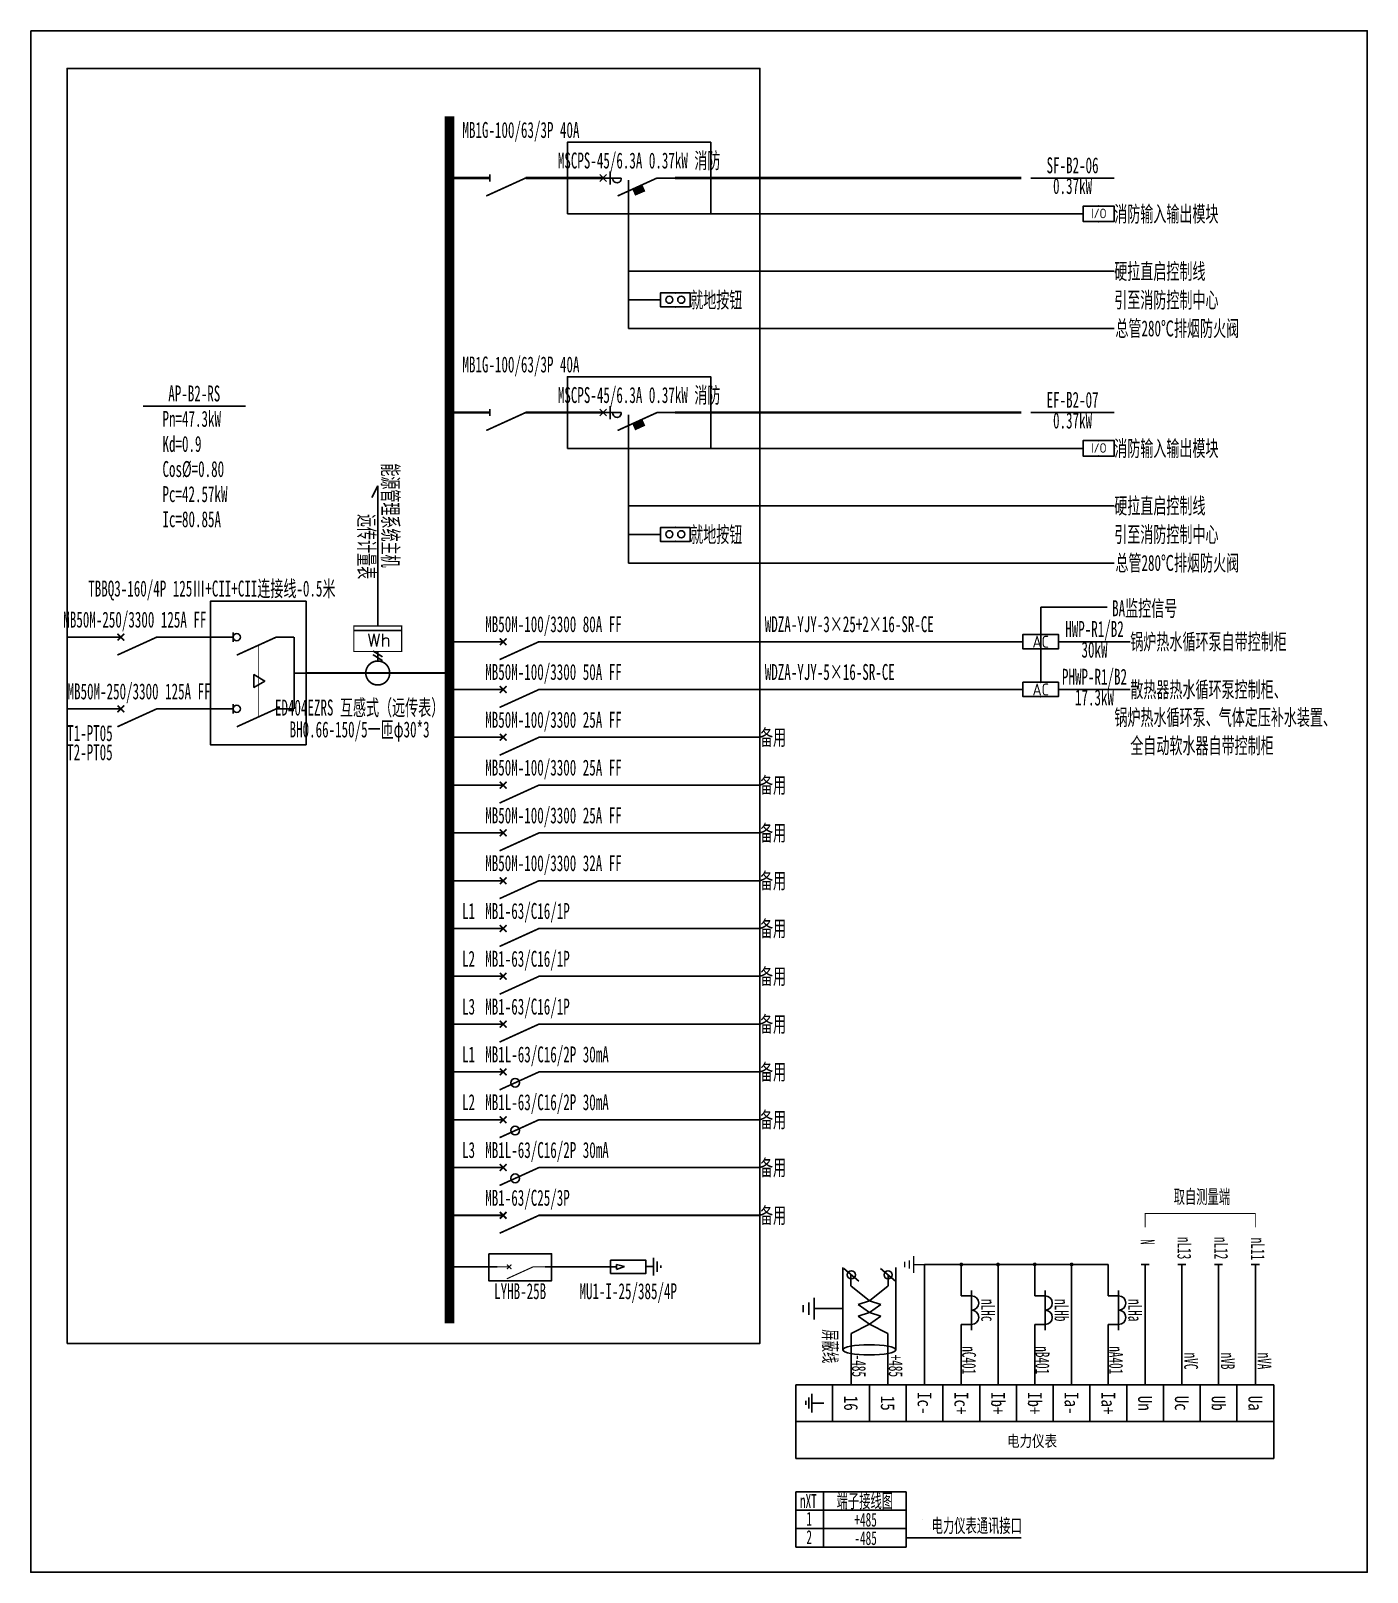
# Model space of a CAD drawing. Extents: x 1580416 to 1585450, y 402164 to 407968.
import ezdxf
from ezdxf.enums import TextEntityAlignment as Align

# ---------------------------------------------------------------- set-up
doc = ezdxf.new("R2010")
doc.units = 0
doc.header["$MEASUREMENT"] = 0
for name, color, linetype in [('ELEMENT', 3, 'Continuous'), ('WIRE-照明', 4, 'Continuous'), ('WIRE-系统', 4, 'Continuous'), ('注释', 1, 'Continuous'), ('系统图', 1, 'Continuous')]:
    doc.layers.add(name, color=color, linetype=linetype)
doc.layers.add('LY-二次控制图', color=7, linetype='Continuous', lineweight=18)
doc.styles.add('-宋体', font='', dxfattribs={"width": 0.65})
doc.styles.add('_SIMPLEX', font='simplex_.ttf', dxfattribs={"width": 0.6})
doc.styles.add('_TEL_ATTDEF', font='GBENOR', dxfattribs={"width": 0.8, "height": 3, "bigfont": 'GBCBIG'})
doc.styles.add('_TEL_DIM', font='', dxfattribs={"width": 0.8, "height": 3.5})
doc.styles.add('宋体', font='', dxfattribs={"width": 0.8, "height": 3.5})
doc.styles.get('-宋体').set_extended_font_data('NSimSun')
doc.styles.get('_TEL_DIM').set_extended_font_data('SimSun')
doc.styles.get('宋体').set_extended_font_data('SimSun')

# ---------------------------------------------------------------- blocks, each defined once
blk = doc.blocks.new('互感器')
at = {"layer": 'LY-二次控制图', "color": 4, "lineweight": -3}
for p, q in [((0, 0), (86.4, 0)), ((12, 0), (12, -22.4)), ((74.4, 0), (74.4, -22.4))]:
    blk.add_line(p, q, dxfattribs=at)
for centre in [(27.6, 0), (58.8, 0)]:
    blk.add_arc(centre, 15.6, 0, 180, dxfattribs=at)
blk = doc.blocks.new('屏蔽线')
at = {"layer": 'LY-二次控制图', "color": 1, "lineweight": -3, "ltscale": 10000}
for p, q in [((-225.7, 16.8), (-253, -15.6)), ((-225.7, -63.2), (-253, -95.6))]:
    blk.add_line(p, q, dxfattribs=at)
at = {"layer": 'LY-二次控制图', "color": 1, "lineweight": -3}
for p, q in [((-215.3, 0.8), (-239.3, 0.6)), ((-182.7, -40), (-215.3, 0.8)), ((-112, 0), (-131.9, -40)), ((0, 0), (-112, 0)), ((-175, -15.3), (-182.7, -40)), ((-157.3, -40), (-175, -15.3)), ((-149.6, -15.3), (-157.3, -40)), ((-131.9, -40), (-149.6, -15.3)), ((-182.7, -40), (-215.3, -80.8)), ((-175, -64.7), (-182.7, -40)), ((-157.3, -40), (-175, -64.7)), ((-149.6, -64.7), (-157.3, -40)), ((-131.9, -40), (-149.6, -64.7)), ((-112, -80), (-131.9, -40)), ((-215.3, -80.8), (-239.3, -80.6)), ((-165.8, -160), (-165.8, -97.8)), ((0, -80), (-112, -80)), ((0, -80), (-112, -80)), ((0, -80), (-112, -80)), ((-189.4, -160), (-142.2, -160)), ((-178.9, -171.9), (-152.6, -171.9)), ((-173.3, -184), (-158.2, -184))]:
    blk.add_line(p, q, dxfattribs=at)
for points in [[(-255.4, 17.4), (-76.1, 17.4)], [(-76.1, -97.8), (-255.4, -97.8)]]:
    blk.add_lwpolyline(points, dxfattribs=at)
at = {"layer": 'LY-二次控制图', "color": 1, "lineweight": -3, "ltscale": 10000}
for centre in [(-239.3, 0.6), (-239.3, -79.4)]:
    blk.add_circle(centre, 8.8, dxfattribs=at)
at = {"layer": 'LY-二次控制图', "color": 1, "lineweight": -3, "extrusion": (0, 0, -1)}
blk.add_ellipse((-76.1, -40.2), major_axis=(0, -57.6), ratio=0.193654, dxfattribs=at)
blk = doc.blocks.new('接地')
at = {"layer": 'LY-二次控制图', "color": 1}
for p, q in [((0, -24), (0, 0)), ((-18, -24), (18, -24)), ((-8.7, -33.6), (9, -33.6)), ((-5.9, -43.3), (6, -43.3))]:
    blk.add_line(p, q, dxfattribs=at)
blk = doc.blocks.new('A$C15B56DA1')
for p, q in [((-1005, 140.7), (-1005, 99.7)), ((-1018.5, 125.4), (-1018.5, 116.7)), ((-1011.7, 132.3), (-1011.7, 108.5)), ((-1005, 120.4), (-979.4, 120.4))]:
    blk.add_line(p, q)
at = {"color": 4, "linetype": 'Continuous', "lineweight": -3}
blk.add_line((-800, 160), (-855.9, 160), dxfattribs=at)
for points in [[(0, 160), (0, 80), (-1040, 80), (-1040, 160)], [(-960, 160), (-960, 80), (-960, 80), (-960, 160)], [(-880, 160), (-880, 80), (-880, 80), (-880, 160)], [(-800, 160), (-800, 80), (-800, 80), (-800, 160)], [(-720, 160), (-720, 80), (-720, 80), (-720, 160)], [(-640, 160), (-640, 80), (-640, 80), (-640, 160)], [(-560, 160), (-560, 80), (-560, 80), (-560, 160)], [(-480, 160), (-480, 80), (-480, 80), (-480, 160)], [(-400, 160), (-400, 80), (-400, 80), (-400, 160)], [(-320, 160), (-320, 80), (-320, 80), (-320, 160)], [(-240, 160), (-240, 80), (-240, 80), (-240, 160)], [(-160, 160), (-160, 80), (-160, 80), (-160, 160)], [(-80, 160), (-80, 80), (-80, 80), (-80, 160)], [(0, 80), (0, 0), (-1040, 0), (-1040, 80)]]:
    blk.add_lwpolyline(points, close=True, dxfattribs=at)
at = {"layer": 'LY-二次控制图', "color": 7, "lineweight": -3}
for p, q in [((-760, 421.9), (-760, 160)), ((-360, 421.9), (-760, 421.9)), ((-680, 421.9), (-680, 353.6)), ((-600, 421.9), (-600, 160)), ((-520, 421.9), (-520, 353.6)), ((-440, 421.9), (-440, 160)), ((-360, 421.9), (-360, 353.6)), ((-271.2, 421.9), (-288.8, 421.9)), ((-280, 421.9), (-280, 160)), ((-191.2, 421.9), (-208.8, 421.9)), ((-200, 421.9), (-200, 160)), ((-111.2, 421.9), (-128.8, 421.9)), ((-120, 421.9), (-120, 160)), ((-31.2, 421.9), (-48.8, 421.9)), ((-40, 421.9), (-40, 160)), ((-680, 291.2), (-680, 160)), ((-520, 291.2), (-520, 160)), ((-360, 291.2), (-360, 160)), ((-1040, -72.8), (-1040, -192.8))]:
    blk.add_line(p, q, dxfattribs=at)
at = {"layer": 'LY-二次控制图', "lineweight": -3}
for p, q in [((-1040, -72.8), (-800, -72.8)), ((-1040, -72.8), (-920, -72.8)), ((-980, -72.8), (-980, -192.8)), ((-800, -72.8), (-800, -192.8)), ((-1040, -112.8), (-800, -112.8)), ((-1040, -152.8), (-800, -152.8)), ((-1040, -192.8), (-800, -192.8)), ((-800, -172.8), (-550, -172.8))]:
    blk.add_line(p, q, dxfattribs=at)
at = {"layer": 'LY-二次控制图', "color": 0, "lineweight": -3, "const_width": 2}
blk.add_lwpolyline([(-40, 503), (-40, 533), (-280, 533), (-280, 503)], dxfattribs=at)
at = {"layer": 'LY-二次控制图', "color": 7, "lineweight": -3, "const_width": 4.19}
for points in [[(-680, 424, 1), (-680, 419.8, 1)], [(-600, 424, 1), (-600, 419.8, 1)], [(-520, 424, 1), (-520, 419.8, 1)], [(-440, 424, 1), (-440, 419.8, 1)]]:
    blk.add_lwpolyline(points, format="xyb", close=True, dxfattribs=at)
at = {"layer": 'LY-二次控制图', "lineweight": -3, "const_width": 0.03}
blk.add_lwpolyline([(-800, -132.8), (-764.6, -132.8), (-746.9, -152.8), (-746.9, -172.8)], dxfattribs=at)
at = {"layer": 'LY-二次控制图', "color": 7, "lineweight": -3, "rotation": 270}
for name, p in [('接地', (-760, 421.9)), ('屏蔽线', (-840, 160)), ('互感器', (-657.6, 365.6)), ('互感器', (-497.6, 365.6)), ('互感器', (-337.6, 365.6))]:
    blk.add_blockref(name, p, dxfattribs=at)
at = {"color": 4, "linetype": 'ByBlock', "lineweight": -3, "style": '-宋体', "width": 0.8}
for s, p in [('16', (-920, 120)), ('15', (-840, 120)), ('Ic-', (-760, 120)), ('Ic+', (-680, 120)), ('Ib+', (-600, 120)), ('Ib+', (-520, 120)), ('Ia-', (-440, 120)), ('Ia+', (-360, 120)), ('Un', (-280, 120)), ('Uc', (-200, 120)), ('Ub', (-120, 120)), ('Ua', (-40, 120))]:
    blk.add_text(s, height=30, rotation=270, dxfattribs=at).set_placement(p, align=Align.MIDDLE_CENTER)
blk.add_text('电力仪表', height=25, dxfattribs=at).set_placement((-526, 25.3), align=Align.CENTER)
at = {"layer": 'LY-二次控制图', "color": 7, "lineweight": -3, "style": '宋体', "width": 0.6}
blk.add_text('取自测量端', height=30, dxfattribs=at).set_placement((-217.8, 569.4), align=Align.MIDDLE_LEFT)
at = {"layer": 'LY-二次控制图', "color": 6, "lineweight": -3, "style": '宋体', "width": 0.6}
for s, p in [('N', (-289.4, 476.9)), ('nL13', (-209.4, 482.1)), ('nL12', (-129.4, 482.1)), ('nL11', (-49.4, 480.3)), ('nVC', (-194.9, 230.3)), ('nVB', (-114.9, 230.3)), ('nVA', (-34.9, 230.3))]:
    blk.add_text(s, height=30, rotation=270, dxfattribs=at).set_placement(p)
at = {"layer": 'LY-二次控制图', "color": 7, "lineweight": -3, "style": '宋体', "width": 0.6}
for s, p in [('nLHc', (-636.6, 322.4)), ('nLHb', (-476.6, 322.4)), ('nLHa', (-316.6, 322.4))]:
    blk.add_text(s, height=30, rotation=270, dxfattribs=at).set_placement(p, align=Align.CENTER)
blk.add_text('屏蔽线', height=30, rotation=270, dxfattribs=at).set_placement((-965.3, 243.9), align=Align.MIDDLE_CENTER)
at = {"layer": 'LY-二次控制图', "color": 6, "lineweight": -3, "style": '宋体', "width": 0.6}
for s, p in [('nC401', (-663, 213.5)), ('nB401', (-503, 213.5)), ('nA401', (-343, 213.5)), ('-485', (-902.6, 201.4)), ('+485', (-822.6, 201.4))]:
    blk.add_text(s, height=30, rotation=270, dxfattribs=at).set_placement(p, align=Align.MIDDLE_CENTER)
at = {"layer": 'LY-二次控制图', "color": 7, "lineweight": -3, "style": '宋体', "width": 0.6}
blk.add_text('nXT', height=30, dxfattribs=at).set_placement((-1012.9, -92.7), align=Align.MIDDLE_CENTER)
at = {"layer": 'LY-二次控制图', "color": 0, "lineweight": -3, "style": '宋体', "width": 0.6}
blk.add_text('端子接线图', height=30, dxfattribs=at).set_placement((-890, -107.5), align=Align.CENTER)
for s, p in [('1', (-1011.1, -131.3)), ('+485', (-888.3, -133.4)), ('2', (-1011.1, -171.3)), ('-485', (-888.3, -173.4))]:
    blk.add_text(s, height=30, dxfattribs=at).set_placement(p, align=Align.MIDDLE_CENTER)
blk.add_text('电力仪表通讯接口', height=30, dxfattribs=at).set_placement((-744.5, -161.4))
blk = doc.blocks.new('$equip_U$00000079(zhangr-4109)')
for p, q in [((0.625, 0.292), (-0.625, 0.292)), ((-0.625, 0.292), (-0.625, -0.292)), ((0.625, -0.292), (0.625, 0.292)), ((-0.625, -0.292), (0.625, -0.292))]:
    blk.add_line(p, q)
at = {"const_width": 0.04}
blk.add_lwpolyline([(-0.625, 0.292), (-0.625, -0.292), (0.625, -0.292), (0.625, 0.292), (-0.625, 0.292), (-0.625, -0.292)], dxfattribs=at)
for centre in [(-0.25, 0.008), (0.25, 0.008)]:
    blk.add_circle(centre, 0.15)
for p in [(-0.625, 0), (0, 0.292), (0.625, 0), (0, -0.292)]:
    blk.add_point(p)
at = {"color": 7, "style": '_TEL_DIM', "flags": 1}
for tag in ['A', 'REMARK']:
    blk.add_attdef(tag, text='', height=0.00002, dxfattribs=at).set_placement((0, 0), align=Align.MIDDLE_CENTER)
blk = doc.blocks.new('$equip$00002773')
for p, q in [((0.65, 0.65), (-0.65, 0.65)), ((-0.65, 0.65), (-0.65, 0)), ((0.65, 0), (0.65, 0.65)), ((-0.65, 0), (0.65, 0))]:
    blk.add_line(p, q)
at = {"const_width": 0.04}
blk.add_lwpolyline([(-0.65, 0.65), (-0.65, 0), (0.65, 0), (0.65, 0.65), (-0.65, 0.65), (-0.65, 0)], dxfattribs=at)
for p in [(0, 0.65), (-0.65, 0.325), (0, 0), (0.65, 0.325)]:
    blk.add_point(p)
at = {"color": 7}
blk.add_attdef('$TEXT$', text='', height=0.4, dxfattribs=at).set_placement((0.006, 0.343), align=Align.MIDDLE_CENTER)
at = {"color": 7, "flags": 1}
for tag, p in [('A', (0, 0)), ('B', (0.905, 0.246))]:
    blk.add_attdef(tag, text='', height=0.4, dxfattribs=at).set_placement(p, align=Align.MIDDLE_CENTER)
blk = doc.blocks.new('$element$00000578')
at = {"const_width": 0.0233}
for points in [[(0, 0), (0, -0.25)], [(0, -1), (0, -0.75), (-0.25, -0.2)], [(-0.05, -0.25), (0.05, -0.25)]]:
    blk.add_lwpolyline(points, dxfattribs=at)
at = {"flags": 9}
blk.add_attdef('S', (0, 0), '', height=0.00000667, dxfattribs=at)
blk = doc.blocks.new('$element$00000496')
at = {"const_width": 0.0233}
for points in [[(0, 0), (0, -0.25)], [(-0.25, -0.2), (0, -0.75), (0, -1)]]:
    blk.add_lwpolyline(points, dxfattribs=at)
blk.add_arc((-0.008, -0.192), 0.0589, 81.8699, 278.1301)
at = {"flags": 9}
blk.add_attdef('S', (0, 0), '', height=0.00000667, dxfattribs=at)
blk = doc.blocks.new('$equip_U$00000086(maj01888)')
at = {"color": 2, "lineweight": 25}
for p, q in [((-0.141, -0.141), (0.141, 0.141)), ((0.141, -0.141), (-0.141, 0.141)), ((0.286, 0.273), (0.286, -0.273))]:
    blk.add_line(p, q, dxfattribs=at)
at = {"color": 2}
for p, q in [((1.235, -0.473), (1.625, -0.299)), ((1.243, -0.49), (1.633, -0.317)), ((1.251, -0.508), (1.64, -0.335)), ((1.259, -0.526), (1.648, -0.353)), ((1.267, -0.544), (1.656, -0.37)), ((1.275, -0.562), (1.664, -0.388)), ((1.283, -0.579), (1.672, -0.406)), ((1.291, -0.597), (1.68, -0.424)), ((1.298, -0.615), (1.688, -0.442)), ((1.306, -0.633), (1.696, -0.459)), ((1.314, -0.651), (1.704, -0.477)), ((1.322, -0.668), (1.712, -0.495)), ((1.33, -0.686), (1.72, -0.513)), ((1.338, -0.704), (1.728, -0.531))]:
    blk.add_line(p, q, dxfattribs=at)
at = {"const_width": 0.04}
blk.add_lwpolyline([(1.23, -0.462), (1.62, -0.288), (1.732, -0.541), (1.343, -0.715)], close=True, dxfattribs=at)
at = {"xscale": 3, "yscale": 3, "zscale": 3, "rotation": 90}
blk.add_blockref('$element$00000496', (0, 0), dxfattribs=at)
at = {"color": 7, "style": '_TEL_DIM', "flags": 1}
for tag in ['A', 'REMARK']:
    blk.add_attdef(tag, text='', height=0.00002, dxfattribs=at).set_placement((0, 0), align=Align.MIDDLE_CENTER)
blk = doc.blocks.new('$element$00000189')
at = {"const_width": 0.0233}
for points in [[(0, 0), (0, -1)], [(0.256, -0.433), (0.172, -0.567)], [(0.308, -0.433), (0.225, -0.567)], [(0.167, -0.5), (0.3, -0.5)]]:
    blk.add_lwpolyline(points, dxfattribs=at)
blk.add_lwpolyline([(0, -0.333, 1), (0, -0.667, 1), (0, -0.333)], format="xyb", close=True, dxfattribs=at)
at = {"flags": 9}
blk.add_attdef('S', (0, 0), '', height=0.00000667, dxfattribs=at)
blk = doc.blocks.new('$element$00000492')
blk.add_line((0.173, 0), (0.173, -1))
at = {"const_width": 0.0233}
blk.add_lwpolyline([(-0.267, 0), (0.267, 0), (0.267, -1), (-0.267, -1), (-0.267, 0)], dxfattribs=at)
at = {"style": '_SIMPLEX'}
blk.add_text('Wh', height=0.2667, rotation=270, dxfattribs=at).set_placement((-0.161, -0.281))
at = {"flags": 9}
blk.add_attdef('S', (0, 0), '', height=0.00000667, dxfattribs=at)
blk.add_attdef('S', (0, 0), '', height=0.00000667, dxfattribs=at)
blk.add_attdef('S', (0, 0), '', height=0.00000667, dxfattribs=at)
blk = doc.blocks.new('$element$00000497')
at = {"const_width": 0.0233}
for points in [[(0, 0), (0, -0.25)], [(0, -1), (0, -0.75), (-0.25, -0.2)], [(-0.047, -0.297), (0.047, -0.203)], [(-0.047, -0.203), (0.047, -0.297)]]:
    blk.add_lwpolyline(points, dxfattribs=at)
at = {"flags": 9}
blk.add_attdef('S', (0, 0), '', height=0.00000667, dxfattribs=at)
blk = doc.blocks.new('$equip$00002708')
for p, q in [((-0.75, 0.6), (-0.75, 0)), ((0.75, 0.6), (-0.75, 0.6)), ((-0.75, 0), (0.75, 0)), ((0.75, 0), (0.75, 0.6))]:
    blk.add_line(p, q)
at = {"const_width": 0.04}
blk.add_lwpolyline([(-0.75, 0.6), (-0.75, 0), (0.75, 0), (0.75, 0.6), (-0.75, 0.6), (-0.75, 0)], dxfattribs=at)
for p in [(-0.75, 0.3), (0, 0.6), (0, 0), (0.75, 0.3)]:
    blk.add_point(p)
at = {"color": 7}
blk.add_attdef('$TEXT$', text='', height=0.5, dxfattribs=at).set_placement((0, 0.3), align=Align.MIDDLE_CENTER)
at = {"color": 7, "style": '_TEL_DIM', "flags": 1}
for tag in ['A', 'REMARK']:
    blk.add_attdef(tag, text='', height=0.00002, dxfattribs=at).set_placement((0, 0), align=Align.MIDDLE_CENTER)
blk = doc.blocks.new('$element$00000525')
at = {"const_width": 0.0233}
for points in [[(0, 0), (0, -0.25)], [(-0.25, -0.2), (0, -0.75), (0, -1)], [(-0.047, -0.203), (0.047, -0.297)], [(0.047, -0.203), (-0.047, -0.297)]]:
    blk.add_lwpolyline(points, dxfattribs=at)
blk.add_circle((-0.151, -0.417), 0.0615)
at = {"flags": 9}
blk.add_attdef('S', (0, 0), '', height=0.00000667, dxfattribs=at)
blk = doc.blocks.new('$element$00000523')
at = {"const_width": 0.0233}
for points in [[(0, 0), (0, -0.15)], [(0, -1), (0, -0.75), (-0.25, -0.2)], [(-0.067, -0.15), (0.067, -0.15)]]:
    blk.add_lwpolyline(points, dxfattribs=at)
blk.add_circle((0, -0.2), 0.05)
at = {"flags": 9}
blk.add_attdef('S', (0, 0), '', height=0.00000667, dxfattribs=at)
blk = doc.blocks.new('$element$00000837')
blk.add_lwpolyline([(-1.5, -1.167), (-1.5, 0.167), (0.5, 0.167), (0.5, -1.167)], close=True)
at = {"layer": 'WIRE-照明', "linetype": 'Continuous', "const_width": 0.0233}
for points in [[(-1, 0), (-1, 0.167)], [(0, 0), (0, 0.167)]]:
    blk.add_lwpolyline(points, dxfattribs=at)
at = {"layer": 'WIRE-系统', "color": 3, "linetype": 'Continuous'}
for p, q in [((-0.701, -0.437), (-0.523, -0.437)), ((-0.612, -0.592), (-0.701, -0.437)), ((-0.523, -0.437), (-0.612, -0.592))]:
    blk.add_line(p, q, dxfattribs=at)
at = {"layer": 'WIRE-系统', "color": 2, "linetype": 'Continuous', "const_width": 0.01}
blk.add_lwpolyline([(-1.112, -0.505), (-0.112, -0.505)], dxfattribs=at)
at = {"layer": 'WIRE-系统', "color": 3, "linetype": 'Continuous', "const_width": 0.01}
blk.add_lwpolyline([(-0.612, -0.592), (-0.523, -0.437), (-0.701, -0.437)], close=True, dxfattribs=at)
at = {"layer": 'WIRE-系统', "linetype": 'Continuous', "const_width": 0.0233}
for points in [[(-1, -1), (0, -1)], [(-0.5, -1.167), (-0.5, -1)]]:
    blk.add_lwpolyline(points, dxfattribs=at)
at = {"layer": 'ELEMENT'}
for p in [(-1, 0), (0, 0)]:
    blk.add_blockref('$element$00000523', p, dxfattribs=at)

msp = doc.modelspace()

# ---------------------------------------------------------------- linework, layer by layer
at = {"color": 0, "linetype": 'ByBlock'}
for p, q in [((1582667.3, 407405.5), (1582667.3, 406846.6)), ((1584183.5, 407413.6), (1584497.2, 407413.6)), ((1582667.3, 407278.6), (1584380.2, 407278.6)), ((1582667.3, 407062.6), (1584497.2, 407062.6)), ((1582787.4, 406954.6), (1582667.3, 406954.6)), ((1584497.2, 406846.6), (1582667.3, 406846.6)), ((1580838.6, 406554.4), (1581224.8, 406554.4)), ((1582667.3, 406522.5), (1582667.3, 405963.5)), ((1584183.5, 406530.5), (1584497.2, 406530.5)), ((1582667.3, 406395.5), (1584380.2, 406395.5)), ((1582667.3, 406179.5), (1584497.2, 406179.5)), ((1582787.4, 406071.5), (1582667.3, 406071.5)), ((1584497.2, 405963.5), (1582667.3, 405963.5)), ((1582652.1, 403314.8), (1582622.8, 403322.7)), ((1582622.8, 403322.7), (1582622.8, 403304.5)), ((1582622.8, 403304), (1582652.1, 403314.8)), ((1582732.6, 403314.7), (1582760.7, 403314.7)), ((1582761.9, 403347.8), (1582761.9, 403280.6)), ((1582775.7, 403333.8), (1582775.7, 403294.6)), ((1582789.4, 403319.4), (1582789.4, 403309.6))]:
    msp.add_line(p, q, dxfattribs=at)
at = {"color": 0, "linetype": 'ByBlock', "ltscale": 0.2}
msp.add_line((1581722.8, 405726.8), (1581722.8, 406254.9), dxfattribs=at)
at = {"color": 0, "linetype": 'ByBlock'}
for points in [[(1580552.8, 403025.4), (1583162.8, 403025.4), (1583162.8, 407826.2), (1580552.8, 407826.2)], [(1582437.5, 407278.6), (1582977.5, 407278.6), (1582977.5, 407548.6), (1582437.5, 407548.6)], [(1582437.5, 406395.5), (1582977.5, 406395.5), (1582977.5, 406665.5), (1582437.5, 406665.5)], [(1582140.8, 403363.1), (1582377.5, 403363.1), (1582377.5, 403261.1), (1582140.8, 403261.1)], [(1582600.1, 403338.8), (1582732.8, 403338.8), (1582732.8, 403288.8), (1582600.1, 403288.8)]]:
    msp.add_lwpolyline(points, close=True, dxfattribs=at)
msp.add_lwpolyline([(1581992.8, 407646.2, 36, 36, 0), (1581992.8, 403100.5, 0, 0, 0)], format="xyseb", dxfattribs=at)
for points, const_width in [([(1581987.5, 407413.6), (1582145, 407413.6)], 9), ([(1582280, 407413.6), (1582572.5, 407413.6)], 9), ([(1582842.5, 407413.6), (1584147.5, 407413.6)], 9), ([(1581987.5, 406530.5), (1582145, 406530.5)], 9), ([(1582280, 406530.5), (1582572.5, 406530.5)], 9), ([(1582842.5, 406530.5), (1584147.5, 406530.5)], 9), ([(1580687.8, 405684.8), (1580552.8, 405684.8)], 6.3), ([(1580957.8, 405684.8), (1581092.8, 405684.8)], 6.3), ([(1581992.8, 405667.7), (1582127.8, 405667.7)], 6.3), ([(1582397.8, 405667.7), (1584152.9, 405667.7)], 6.3), ([(1581452.8, 405549.8), (1581992.8, 405549.8)], 6.3), ([(1581992.8, 405487.7), (1582127.8, 405487.7)], 6.3), ([(1582397.8, 405487.7), (1584152.9, 405487.7)], 6.3), ([(1580687.8, 405414.8), (1580552.8, 405414.8)], 6.3), ([(1580957.8, 405414.8), (1581092.8, 405414.8)], 6.3), ([(1581992.8, 405307.7), (1582127.8, 405307.7)], 6.3), ([(1582397.8, 405307.7), (1583162.9, 405307.7)], 6.3), ([(1581992.8, 405127.7), (1582127.8, 405127.7)], 6.3), ([(1582397.8, 405127.7), (1583162.8, 405127.7)], 6.3), ([(1581992.8, 404947.7), (1582127.8, 404947.7)], 6.3), ([(1582397.8, 404947.7), (1583162.8, 404947.7)], 6.3), ([(1581992.8, 404767.7), (1582127.8, 404767.7)], 6.3), ([(1582397.8, 404767.7), (1583162.9, 404767.7)], 6.3), ([(1581992.8, 404587.7), (1582127.8, 404587.7)], 6.3), ([(1582397.8, 404587.7), (1583162.8, 404587.7)], 6.3), ([(1581992.8, 404407.7), (1582127.8, 404407.7)], 6.3), ([(1582397.8, 404407.7), (1583162.8, 404407.7)], 6.3), ([(1581992.8, 404227.7), (1582127.8, 404227.7)], 6.3), ([(1582397.8, 404227.7), (1583162.8, 404227.7)], 6.3), ([(1581992.8, 404047.7), (1582127.8, 404047.7)], 6.3), ([(1582397.8, 404047.7), (1583162.8, 404047.7)], 6.3), ([(1581992.8, 403867.7), (1582127.8, 403867.7)], 6.3), ([(1582397.8, 403867.7), (1583162.8, 403867.7)], 6.3), ([(1581992.8, 403687.7), (1582127.8, 403687.7)], 6.3), ([(1582397.8, 403687.7), (1583162.8, 403687.7)], 6.3), ([(1581992.8, 403507.7), (1582127.8, 403507.7)], 6.3), ([(1582397.8, 403507.7), (1583162.8, 403507.7)], 6.3), ([(1581992.8, 403313.6), (1582172.9, 403313.6)], 6.3), ([(1582352.9, 403313.6), (1582622.8, 403313.6)], 6.3)]:
    msp.add_lwpolyline(points, dxfattribs=dict(at, const_width=const_width))
at = {"color": 0, "linetype": 'ByBlock', "ltscale": 0.2}
msp.add_lwpolyline([(1581722.8, 406254.9), (1581700.7, 406210.8)], dxfattribs=at)
at = {"color": 0, "linetype": 'ByBlock'}
for points in [[(1584287.9, 405667.7), (1584557.9, 405667.7)], [(1584287.9, 405487.7), (1584557.9, 405487.7)]]:
    msp.add_lwpolyline(points, dxfattribs=at)
at = {"layer": '注释', "color": 0}
for p, q in [((1584220.4, 405798.2), (1584470.8, 405798.2)), ((1584220.4, 405514.7), (1584220.4, 405798.2))]:
    msp.add_line(p, q, dxfattribs=at)
at = {"layer": '系统图'}
msp.add_lwpolyline([(1580415.9, 407967.9), (1585450.2, 407967.9), (1585450.2, 402164), (1580415.9, 402164)], close=True, dxfattribs=at)

# ---------------------------------------------------------------- block references
at = {"color": 0, "linetype": 'ByBlock', "rotation": 90}
for name, p, xscale, yscale, zscale in [('$element$00000578', (1582077.5, 407413.6), 270, 270, 270), ('$element$00000578', (1582077.5, 406530.5), 270, 270, 270), ('$element$00000837', (1581137.8, 405684.8), 270, 270, 270), ('$element$00000497', (1580687.8, 405684.8), 270, 270, 270), ('$element$00000492', (1581632.8, 405678.8), 180, 180, 180), ('$element$00000189', (1581587.8, 405549.8), 270, 270, 270), ('$element$00000497', (1582127.8, 405667.7), 270, 270, 270), ('$element$00000497', (1582127.8, 405487.7), 270, 270, 270), ('$element$00000497', (1580687.8, 405414.8), 270, 270, 270), ('$element$00000497', (1582127.8, 405307.7), 270, 270, 270), ('$element$00000497', (1582127.8, 405127.7), 270, 270, 270), ('$element$00000497', (1582127.8, 404947.7), 270, 270, 270), ('$element$00000497', (1582127.8, 404767.7), 270, 270, 270), ('$element$00000497', (1582127.8, 404587.7), 270, 270, 270), ('$element$00000497', (1582127.8, 404407.7), 270, 270, 270), ('$element$00000497', (1582127.8, 404227.7), 270, 270, 270), ('$element$00000525', (1582127.8, 404047.7), 270, 270, 270), ('$element$00000525', (1582127.8, 403867.7), 270, 270, 270), ('$element$00000525', (1582127.8, 403687.7), 270, 270, 270), ('$element$00000497', (1582127.8, 403687.7), 270, 270, 270), ('$element$00000497', (1582127.8, 403507.7), 270, 270, 270), ('$element$00000497', (1582172.9, 403313.6), 180, 180, 180)]:
    msp.add_blockref(name, p, dxfattribs=dict(at, xscale=xscale, yscale=yscale, zscale=zscale))
at = {"color": 0, "linetype": 'ByBlock'}
for name, p, xscale, yscale, zscale in [('$equip_U$00000086(maj01888)', (1582572.5, 407413.6), 90, 90, 90), ('$equip_U$00000079(zhangr-4109)', (1582843.7, 406954.6), 89.99999999999997, 89.99999999999997, 89.99999999999997), ('$equip_U$00000086(maj01888)', (1582572.5, 406530.5), 90, 90, 90), ('$equip_U$00000079(zhangr-4109)', (1582843.7, 406071.5), 89.99999999999997, 89.99999999999997, 89.99999999999997)]:
    msp.add_blockref(name, p, dxfattribs=dict(at, xscale=xscale, yscale=yscale, zscale=zscale))
ref = msp.add_blockref('$equip$00002773', (1584438.7, 407249.3), dxfattribs=dict(at, xscale=90, yscale=90, zscale=90))
ref.add_attrib('$TEXT$', 'I/O', dxfattribs={"color": 7, "height": 36, "style": '_TEL_ATTDEF'}).set_placement((1584439.2, 407280.2), align=Align.MIDDLE_CENTER)
ref = msp.add_blockref('$equip$00002773', (1584438.7, 406366.3), dxfattribs=dict(at, xscale=90, yscale=90, zscale=90))
ref.add_attrib('$TEXT$', 'I/O', dxfattribs={"color": 7, "height": 36, "style": '_TEL_ATTDEF'}).set_placement((1584439.2, 406397.1), align=Align.MIDDLE_CENTER)
ref = msp.add_blockref('$equip$00002708', (1584220.4, 405640.7), dxfattribs=dict(at, xscale=90, yscale=90, zscale=90))
ref.add_attrib('$TEXT$', 'AC', dxfattribs={"color": 7, "height": 45, "style": '_TEL_ATTDEF'}).set_placement((1584220.4, 405667.7), align=Align.MIDDLE_CENTER)
ref = msp.add_blockref('$equip$00002708', (1584220.4, 405460.7), dxfattribs=dict(at, xscale=90, yscale=90, zscale=90))
ref.add_attrib('$TEXT$', 'AC', dxfattribs={"color": 7, "height": 45, "style": '_TEL_ATTDEF'}).set_placement((1584220.4, 405487.7), align=Align.MIDDLE_CENTER)
at = {"xscale": 1.730769230769231, "yscale": 1.730769230769231, "zscale": 1.730769230769231}
msp.add_blockref('A$C15B56DA1', (1585098.1, 402592.5), dxfattribs=at)

# ---------------------------------------------------------------- texts
at = {"color": 31, "linetype": 'ByBlock', "style": '宋体', "width": 0.6}
for p in [(1582262.3, 407546.6), (1582262.3, 406663.5)]:
    msp.add_text('MB1G-100/63/3P 40A', height=60, dxfattribs=at).set_placement(p, align=Align.BOTTOM_CENTER)
at = {"color": 4, "linetype": 'ByBlock', "style": '宋体', "width": 0.6}
for p in [(1582707.5, 407431.6), (1582707.5, 406548.5)]:
    msp.add_text('MSCPS-45/6.3A 0.37kW 消防', height=60, dxfattribs=at).set_placement(p, align=Align.BOTTOM_CENTER)
at = {"color": 0, "linetype": 'ByBlock', "style": '宋体', "width": 0.6}
for s, p in [('SF-B2-06', (1584340.3, 407413.6)), ('AP-B2-RS', (1581031.7, 406554.4)), ('EF-B2-07', (1584340.3, 406530.5)), ('HWP-R1/B2', (1584422.9, 405667.7)), ('PHWP-R1/B2', (1584422.9, 405487.7)), ('L1', (1582064.8, 404605.7)), ('L2', (1582064.8, 404425.7)), ('L3', (1582064.8, 404245.7)), ('L1', (1582064.8, 404065.7)), ('L2', (1582064.8, 403885.7)), ('L3', (1582064.8, 403705.7))]:
    msp.add_text(s, height=60, dxfattribs=at).set_placement(p, align=Align.BOTTOM_CENTER)
for s, p in [('0.37kW', (1584340.3, 407413.6)), ('0.37kW', (1584340.3, 406530.5)), ('30kW', (1584422.9, 405667.7)), ('17.3kW', (1584422.9, 405487.7))]:
    msp.add_text(s, height=60, dxfattribs=at).set_placement(p, align=Align.TOP_CENTER)
for s, p in [('消防输入输出模块', (1584497.2, 407278.6)), ('硬拉直启控制线', (1584497.2, 407062.6)), ('就地按钮', (1582899.9, 406954.6)), ('引至消防控制中心', (1584497.2, 406954.6)), ('总管280℃排烟防火阀', (1584501.8, 406847.4)), ('消防输入输出模块', (1584497.2, 406395.5)), ('硬拉直启控制线', (1584497.2, 406179.5)), ('就地按钮', (1582899.9, 406071.5)), ('引至消防控制中心', (1584497.2, 406071.5)), ('总管280℃排烟防火阀', (1584501.8, 405964.4)), ('BA监控信号', (1584489.4, 405793.5)), ('锅炉热水循环泵自带控制柜', (1584557.9, 405667.7)), ('散热器热水循环泵控制柜、', (1584557.9, 405487.7)), ('锅炉热水循环泵、气体定压补水装置、', (1584498, 405382.9)), ('备用', (1583162.8, 405307.7)), ('全自动软水器自带控制柜', (1584557.9, 405276.3)), ('备用', (1583162.8, 405127.7)), ('备用', (1583162.8, 404947.7)), ('备用', (1583162.8, 404767.7)), ('备用', (1583162.8, 404587.7)), ('备用', (1583162.8, 404407.7)), ('备用', (1583162.8, 404227.7)), ('备用', (1583162.8, 404047.7)), ('备用', (1583162.8, 403867.7)), ('备用', (1583162.8, 403687.7)), ('备用', (1583162.8, 403507.7))]:
    msp.add_text(s, height=60, dxfattribs=at).set_placement(p, align=Align.MIDDLE_LEFT)
for s, p in [('Pn=47.3kW', (1580911.9, 406476.9)), ('Kd=0.9', (1580911.9, 406382.4)), ('Cos%%C=0.80', (1580911.9, 406287.9)), ('Pc=42.57kW', (1580911.9, 406193.4)), ('Ic=80.85A', (1580911.9, 406098.9))]:
    msp.add_text(s, height=60, dxfattribs=at).set_placement(p)
for s, p in [('能源管理系统主机', (1581722.8, 405946.6)), ('远传计量表', (1581632.8, 405903.1))]:
    msp.add_text(s, height=60, rotation=270, dxfattribs=at).set_placement(p, align=Align.BOTTOM_RIGHT)
at = {"color": 2, "linetype": 'ByBlock', "style": '宋体', "width": 0.6}
msp.add_text('TBBQ3-160/4P 125Ⅲ+CII+CII连接线-0.5米', height=60, dxfattribs=at).set_placement((1581097.9, 405819.8), align=Align.BOTTOM_CENTER)
at = {"color": 1, "linetype": 'ByBlock', "style": '宋体', "width": 0.6}
msp.add_text('MB50M-250/3300 125A FF', height=60, dxfattribs=at).set_placement((1580538.4, 405702.8), align=Align.BOTTOM_LEFT)
at = {"color": 190, "linetype": 'ByBlock', "style": '宋体', "width": 0.6}
msp.add_text('MB50M-100/3300 80A FF', height=60, dxfattribs=at).set_placement((1582127.8, 405685.7), align=Align.BOTTOM_LEFT)
at = {"color": 0, "linetype": 'ByBlock', "style": '宋体', "width": 0.6}
for s, p in [('WDZA-YJY-3×25+2×16-SR-CE', (1583180.9, 405685.7)), ('WDZA-YJY-5×16-SR-CE', (1583180.9, 405505.7)), ('T1-PT05', (1580552.8, 405275.5)), ('T2-PT05', (1580552.8, 405203.5))]:
    msp.add_text(s, height=60, dxfattribs=at).set_placement(p, align=Align.BOTTOM_LEFT)
at = {"color": 2, "linetype": 'ByBlock', "style": '宋体', "width": 0.6}
for s, p in [('MB50M-100/3300 50A FF', (1582127.8, 405505.7)), ('MB1-63/C16/1P', (1582127.8, 404605.7)), ('MB1-63/C16/1P', (1582127.8, 404425.7)), ('MB1-63/C16/1P', (1582127.8, 404245.7))]:
    msp.add_text(s, height=60, dxfattribs=at).set_placement(p, align=Align.BOTTOM_LEFT)
at = {"color": 1, "linetype": 'ByBlock', "style": '宋体', "width": 0.6}
msp.add_text('MB50M-250/3300 125A FF', height=60, dxfattribs=at).set_placement((1580823.7, 405432.6), align=Align.BOTTOM_CENTER)
at = {"color": 2, "linetype": 'ByBlock', "style": '宋体', "width": 0.6}
msp.add_text('ED404EZRS 互感式（远传表）', height=60, dxfattribs=at).set_placement((1581654.4, 405449.7), align=Align.TOP_CENTER)
at = {"color": 31, "linetype": 'ByBlock', "style": '宋体', "width": 0.6}
for p in [(1582127.8, 405325.7), (1582127.8, 405145.7), (1582127.8, 404965.7)]:
    msp.add_text('MB50M-100/3300 25A FF', height=60, dxfattribs=at).set_placement(p, align=Align.BOTTOM_LEFT)
at = {"color": 3, "linetype": 'ByBlock', "style": '宋体', "width": 0.6}
msp.add_text('BH0.66-150/5一匝φ30*3', height=60, dxfattribs=at).set_placement((1581654.4, 405367.3), align=Align.TOP_CENTER)
at = {"color": 40, "linetype": 'ByBlock', "style": '宋体', "width": 0.6}
msp.add_text('MB50M-100/3300 32A FF', height=60, dxfattribs=at).set_placement((1582127.8, 404785.7), align=Align.BOTTOM_LEFT)
at = {"color": 3, "linetype": 'ByBlock', "style": '宋体', "width": 0.6}
for p in [(1582127.8, 404065.7), (1582127.8, 403885.7), (1582127.8, 403705.7)]:
    msp.add_text('MB1L-63/C16/2P 30mA', height=60, dxfattribs=at).set_placement(p, align=Align.BOTTOM_LEFT)
at = {"color": 30, "linetype": 'ByBlock', "style": '宋体', "width": 0.6}
msp.add_text('MB1-63/C25/3P', height=60, dxfattribs=at).set_placement((1582127.8, 403525.7), align=Align.BOTTOM_LEFT)
at = {"color": 1, "linetype": 'ByBlock', "style": '宋体', "width": 0.6}
msp.add_text('LYHB-25B', height=60, dxfattribs=at).set_placement((1582259.2, 403252.1), align=Align.TOP_CENTER)
at = {"color": 190, "linetype": 'ByBlock', "style": '宋体', "width": 0.6}
msp.add_text('MU1-I-25/385/4P', height=60, dxfattribs=at).set_placement((1582666.5, 403252.1), align=Align.TOP_CENTER)

doc.saveas('drawing.dxf')
